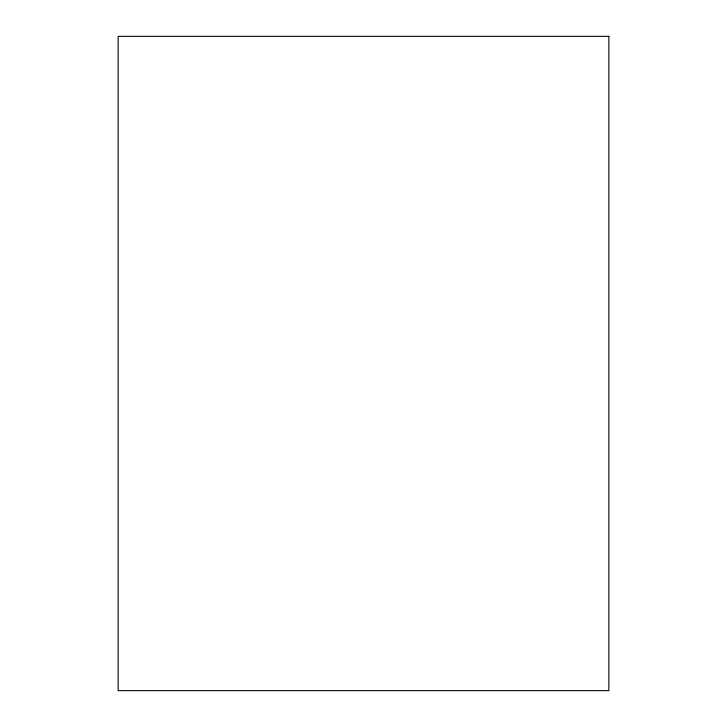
<?xml version="1.0" encoding="UTF-8"?>
<svg xmlns="http://www.w3.org/2000/svg" width="727" height="727" viewBox="0 0 727 727"><rect width="100%" height="100%" fill="white"/><g stroke="black" fill="none" stroke-linecap="round" stroke-linejoin="round"><path stroke-width="1.09" d="M608.862 36.35L118.137 36.35L118.137 690.65L608.862 690.65L608.862 36.35"/></g></svg>
